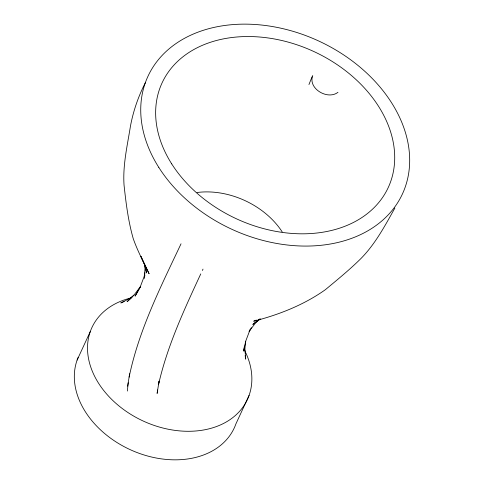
<?xml version="1.0" encoding="UTF-8"?>
<svg xmlns="http://www.w3.org/2000/svg" width="484" height="484" viewBox="0 0 484 484"><rect width="100%" height="100%" fill="white"/><g stroke="black" fill="none" stroke-linecap="round" stroke-linejoin="round"><path stroke-width="0.73" d="M127.371 391.054L128.2 382.747M157.566 391.471L157.663 389.965L157.125 393.419L159.073 381.132L158.546 384.526C167.295 345.872 184.186 309.687 200.763 273.902M144.317 278.457L145.031 268.42L144.74 264.833M245.467 341.22L244.91 349.109L245.721 359.146L245.134 355.492M312.743 75.534C307.649 88.542 327.692 100.382 337.965 92.299M129.119 377.121C138.787 330.179 160.7 286.855 181.034 243.809M127.667 386.202L129.645 373.727M144.674 276.34L144.91 274.93M244.432 346.127L243.597 351.069L245.902 340.675L249.647 330.76L251.365 327.644M144.958 272.692L144.038 276.848L140.293 286.77L135.133 296.117L140.499 286.703M308.949 84.537L312.053 76.841M77.107 360.084L90.296 331.54M249.078 395.41L235.883 423.96A85.662 63.356 24.8 0 1 133.403 451.076A85.662 63.356 24.8 0 1 78.202 357.295M202.373 270.489L203.014 269.122M145.297 82.849C138.267 96.51 133.251 111.157 130.432 126.257C127.328 145.726 122.682 165.244 124.043 185.1C125.997 203.105 128.254 221.255 133.263 238.703C137.529 250.821 143.573 262.201 149.102 273.769L140.886 256.308L144.444 264.415L146.549 272.988L145.847 268.608M250.155 329.568L249.085 331.449L255.383 323.137L259.648 318.95M394.884 208.035C385.01 225.713 375.348 243.888 361.016 258.462C349.781 269.606 337.487 279.613 325.327 289.722C303.922 304.896 279.008 314.715 253.701 321.201L256.381 320.051M140.402 286.667L134.552 294.387L127.092 301.714L132.102 297.4M256.72 321.086L252.823 324.443L260.573 318.859M134.135 295.228L129.361 298.67L120.812 302.954L124.164 301.514M244.62 349.539L245.497 353.114M197.036 192.511A72.316 53.488 24.8 0 1 282.202 231.903M245.908 353.072A85.662 63.356 24.8 0 1 203.238 430.052A85.662 63.356 24.8 0 1 95.977 378.857A85.662 63.356 24.8 0 1 130.632 298.047M158.788 167.379A140.172 103.673 24.8 0 0 391.701 210.921A140.172 103.673 24.8 0 0 275.136 27.025A140.172 103.673 24.8 0 0 158.788 167.379M171.693 163.864A124.6 92.154 24.8 0 0 378.724 202.572A124.6 92.154 24.8 0 0 275.112 39.101A124.6 92.154 24.8 0 0 171.693 163.864"/></g></svg>
